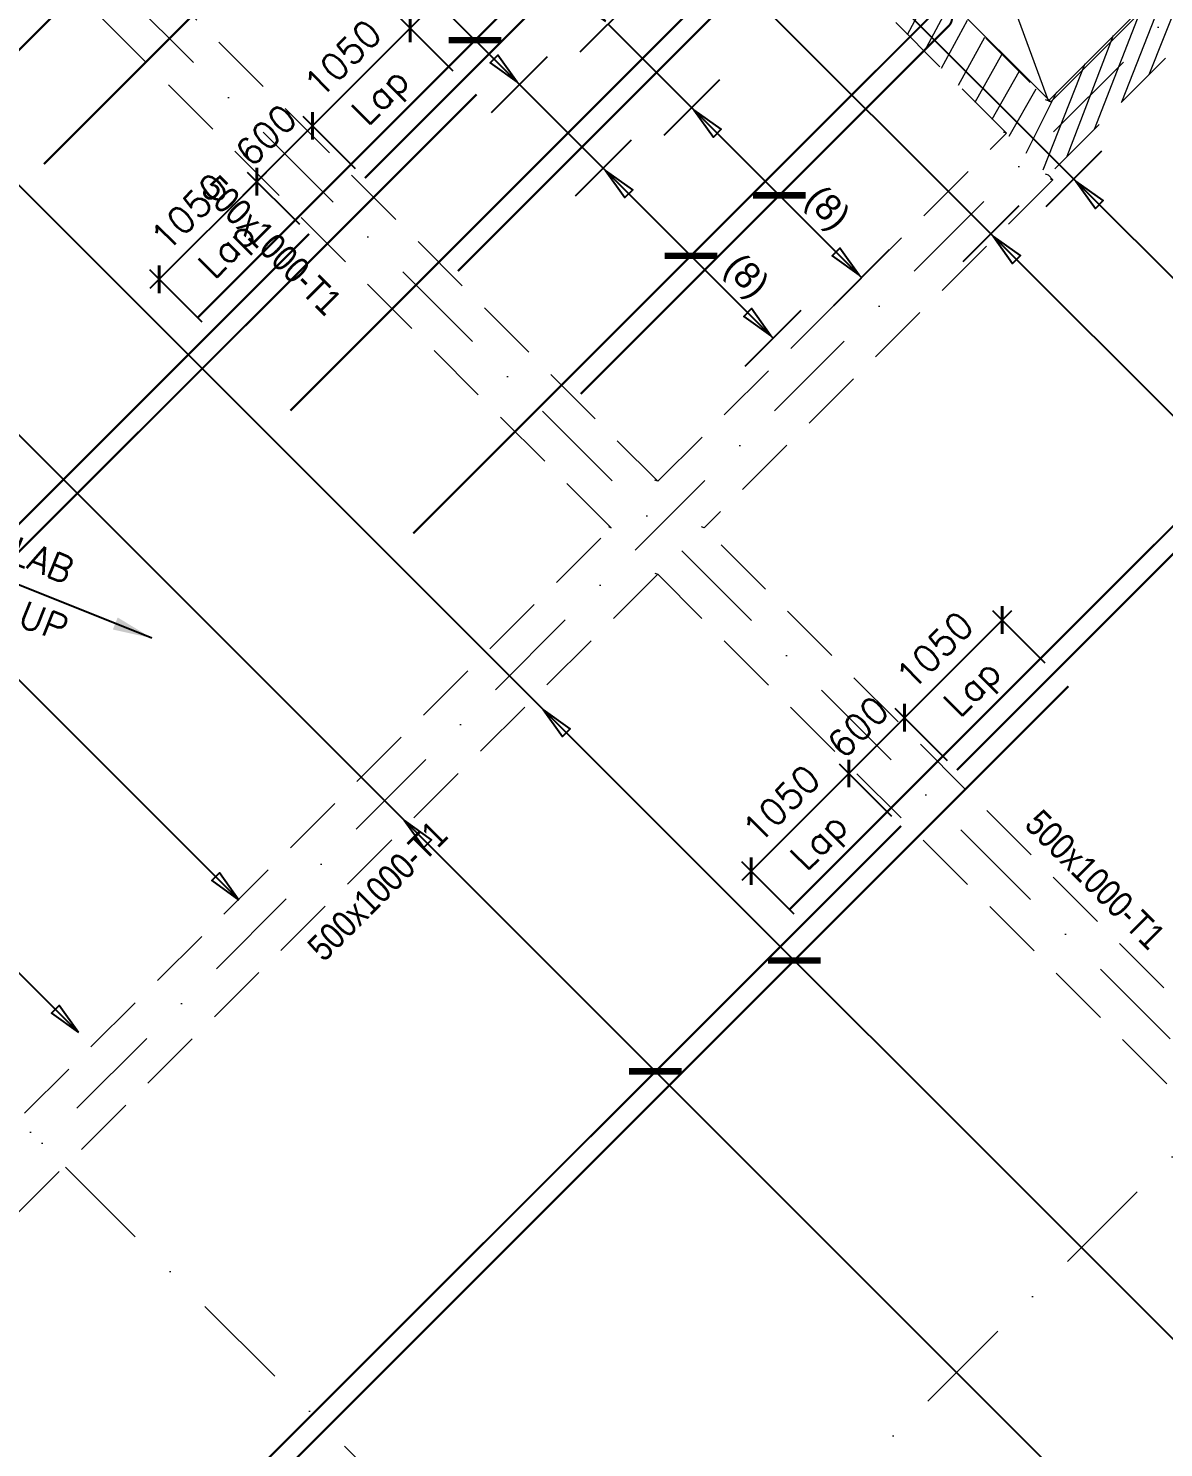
# Model space of a CAD drawing. Extents: x 660761725 to 1323371458, y 2734871439 to 5470067957.
# Drawn here: x 661301714 to 661310345, y 2735019684 to 2735030477 of the extents above; entities that cross this region are included whole.
import ezdxf

# ---------------------------------------------------------------- set-up
doc = ezdxf.new("R2010")
doc.units = 0
for name, pattern in [('AXES', [1.95, 1.2, -0.25, 0.25, -0.25]), ('Hidden', [714.375, 476.25, -238.125]), ('sbp_axis_short', [10, 5, -2.5, 0, -2.5])]:
    doc.linetypes.add(name, pattern=pattern)
doc.layers.add('A-DETL', color=5, linetype='Continuous', lineweight=9, true_color=0x0000ff)
for name, color, linetype, lineweight in [('A-FLOR-PATT', 7, 'Continuous', 15), ('A-ROOF', 7, 'Continuous', 15), ('I-WALL', 7, 'Continuous', 15), ('S-ARROW', 8, 'Continuous', 13), ('S-BEAM-IDEN', 2, 'Continuous', 9), ('S-GRID', 7, 'Continuous', 9)]:
    doc.layers.add(name, color=color, linetype=linetype, lineweight=lineweight)
for name, color, linetype in [('S-AXIS', 20, 'AXES'), ('S-RBAR-T16', 201, 'Continuous'), ('S-RBAR-T20', 10, 'Continuous'), ('S-RDIMO', 8, 'Continuous'), ('S-TXT', 3, 'Continuous')]:
    doc.layers.add(name, color=color, linetype=linetype)
doc.styles.add('Arial Narrow_1', font='ARIALN.TTF', dxfattribs={"height": 199.9999999999998})
doc.styles.add('ROMANS', font='romans.shx')
doc.dimstyles.new('S-DIMI-100', dxfattribs={"dimscale": 100, "dimtxt": 2, "dimasz": 1.5, "dimexe": 1, "dimexo": 1, "dimgap": 1, "dimtad": 1, "dimdec": 0, "dimzin": 12, "dimdsep": 46, "dimtxsty": 'ROMANS', "dimblk": 'ARCHTICK', "dimcen": 0.09, "dimdle": 1, "dimclrd": 8, "dimclre": 8, "dimclrt": 4, "dimadec": 0, "dimazin": 3, "dimtfac": 1, "dimtdec": 0, "dimtix": 1, "dimtmove": 1, "dimatfit": 3, "dimtolj": 1, "dimtzin": 0, "dimarcsym": 0})
doc.dimstyles.new('S-DIMI-20', dxfattribs={"dimscale": 20, "dimtxt": 2, "dimasz": 1.5, "dimexe": 1, "dimexo": 1, "dimgap": 1, "dimtad": 1, "dimdec": 0, "dimzin": 12, "dimdsep": 46, "dimtxsty": 'ROMANS', "dimblk": 'ARCHTICK', "dimcen": 0.09, "dimdle": 1, "dimclrd": 8, "dimclre": 8, "dimclrt": 4, "dimadec": 0, "dimazin": 3, "dimtfac": 1, "dimtdec": 0, "dimtix": 1, "dimtmove": 1, "dimatfit": 3, "dimtolj": 1, "dimtzin": 0, "dimarcsym": 0})
pattern_1 = [(74.99999999999999, (0, 0), (-153.3407249233896, 41.08752341002518), [])]

# ---------------------------------------------------------------- blocks, each defined once
blk = doc.blocks.new('I am… All Range.')
at = {"layer": 'S-GRID', "color": 8, "linetype": 'sbp_axis_short', "lineweight": 13, "ltscale": 150}
for p, q in [((662622712.44625, 2734514326.959595), (662688816.0170653, 2734580430.53041)), ((662627061.1529542, 2734509978.252891), (662693164.7237693, 2734576081.823706)), ((662614582.3962799, 2734539780.647099), (662643202.2889504, 2734511160.754429)), ((662609895.5820874, 2734535093.832907), (662638515.474758, 2734506473.940236))]:
    blk.add_line(p, q, dxfattribs=at)
blk = doc.blocks.new('_ARCHTICK')
at = {"color": 0, "linetype": 'ByBlock', "const_width": 0.15}
blk.add_lwpolyline([(-0.5, -0.5), (0.5, 0.5)], dxfattribs=at)
blk = doc.blocks.new('*D150')
at = {"layer": 'S-RBAR-T16', "color": 8, "lineweight": -2, "transparency": 16777216}
for p, q in [((661304687.8129154, 2735030548.542623), (661303803.9292151, 2735029664.659369)), ((661304944.1897466, 2735030150.74427), (661304546.3915592, 2735030548.542659)), ((661304201.7276263, 2735029408.282149), (661303803.9292508, 2735029806.080726))]:
    blk.add_line(p, q, dxfattribs=at)
at = {"layer": 'S-RBAR-T16', "color": 8, "lineweight": -2, "transparency": 16777216, "xscale": 150, "yscale": 150, "zscale": 150}
for p, rotation in [((661304617.1022195, 2735030477.831963), 44.99998551098049), ((661303874.639911, 2735029735.37003), 224.9999855109805)]:
    blk.add_blockref('_ARCHTICK', p, dxfattribs=dict(at, rotation=rotation))
at = {"layer": 'S-RBAR-T16', "color": 4, "transparency": 16777216, "char_height": 200, "attachment_point": 5, "rotation": 44.999985510980515, "style": 'ROMANS'}
for s, insert in [('\\A1;1050', (661304104.4497448, 2735030248.022388)), ('\\A1;Lap', (661304410.8626058, 2735029941.609372))]:
    blk.add_mtext(s, dxfattribs=dict(at, insert=insert))
blk = doc.blocks.new('*D151')
at = {"layer": 'S-RBAR-T16', "color": 8, "lineweight": -2, "transparency": 16777216}
for p, q in [((661303521.0867276, 2735029381.816433), (661302637.203027, 2735028497.93318)), ((661303777.4635588, 2735028984.01808), (661303379.6653714, 2735029381.816469)), ((661303035.0014383, 2735028241.555959), (661302637.2030628, 2735028639.354536))]:
    blk.add_line(p, q, dxfattribs=at)
at = {"layer": 'S-RBAR-T16', "color": 8, "lineweight": -2, "transparency": 16777216, "xscale": 150, "yscale": 150, "zscale": 150}
for p, rotation in [((661303450.3760316, 2735029311.105773), 44.99998551098049), ((661302707.913723, 2735028568.64384), 224.9999855109805)]:
    blk.add_blockref('_ARCHTICK', p, dxfattribs=dict(at, rotation=rotation))
at = {"layer": 'S-RBAR-T16', "color": 4, "transparency": 16777216, "char_height": 200, "attachment_point": 5, "rotation": 44.999985510980515, "style": 'ROMANS'}
for s, insert in [('\\A1;1050', (661302937.7235572, 2735029081.296199)), ('\\A1;Lap', (661303244.1364182, 2735028774.883182))]:
    blk.add_mtext(s, dxfattribs=dict(at, insert=insert))
blk = doc.blocks.new('*D152')
at = {"layer": 'S-RBAR-T16', "color": 8, "lineweight": -2, "transparency": 16777216}
for p, q in [((661304201.7276263, 2735029408.282149), (661303803.9293584, 2735029806.080618)), ((661303874.6400186, 2735029735.369922), (661303980.7060627, 2735029841.435913)), ((661303874.6400186, 2735029735.369922), (661303450.3758432, 2735029311.105961)), ((661303450.3758432, 2735029311.105961), (661303344.3097993, 2735029205.039971)), ((661303777.4635588, 2735028984.01808), (661303379.665183, 2735029381.816658))]:
    blk.add_line(p, q, dxfattribs=at)
at = {"layer": 'S-RBAR-T16', "color": 8, "lineweight": -2, "transparency": 16777216, "xscale": 150, "yscale": 150, "zscale": 150}
for p, rotation in [((661303874.6400186, 2735029735.369922), 224.9999855109805), ((661303450.3758432, 2735029311.105961), 44.99998551098052)]:
    blk.add_blockref('_ARCHTICK', p, dxfattribs=dict(at, rotation=rotation))
at = {"layer": 'S-RBAR-T16', "color": 4, "transparency": 16777216, "insert": (661303521.0866107, 2735029664.659334), "char_height": 200, "attachment_point": 5, "rotation": 44.999985510980515, "style": 'ROMANS'}
blk.add_mtext('\\A1;600', dxfattribs=at)
blk = doc.blocks.new('*D153')
at = {"layer": 'S-RBAR-T16', "color": 8, "lineweight": -2, "transparency": 16777216}
for p, q in [((661309188.8014702, 2735026047.551579), (661308304.9177703, 2735025163.668325)), ((661309445.1783012, 2735025649.753226), (661309047.380114, 2735026047.551614)), ((661308702.7161813, 2735024907.291105), (661308304.917806, 2735025305.089682))]:
    blk.add_line(p, q, dxfattribs=at)
at = {"layer": 'S-RBAR-T16', "color": 8, "lineweight": -2, "transparency": 16777216, "xscale": 150, "yscale": 150, "zscale": 150}
for p, rotation in [((661309118.0907742, 2735025976.840919), 44.99998551098074), ((661308375.6284662, 2735025234.378986), 224.9999855109808)]:
    blk.add_blockref('_ARCHTICK', p, dxfattribs=dict(at, rotation=rotation))
at = {"layer": 'S-RBAR-T16', "color": 4, "transparency": 16777216, "char_height": 200, "attachment_point": 5, "rotation": 44.999985510980764, "style": 'ROMANS'}
for s, insert in [('\\A1;1050', (661308605.4382998, 2735025747.031344)), ('\\A1;Lap', (661308911.8511608, 2735025440.618328))]:
    blk.add_mtext(s, dxfattribs=dict(at, insert=insert))
blk = doc.blocks.new('*D154')
at = {"layer": 'S-RBAR-T16', "color": 8, "lineweight": -2, "transparency": 16777216}
for p, q in [((661308022.0752827, 2735024880.825389), (661307138.1915821, 2735023996.942136)), ((661308278.4521139, 2735024483.027037), (661307880.6539265, 2735024880.825425)), ((661307535.9899933, 2735023740.564915), (661307138.1916178, 2735024138.363492))]:
    blk.add_line(p, q, dxfattribs=at)
at = {"layer": 'S-RBAR-T16', "color": 8, "lineweight": -2, "transparency": 16777216, "xscale": 150, "yscale": 150, "zscale": 150}
for p, rotation in [((661307951.3645867, 2735024810.114729), 44.99998551098074), ((661307208.9022781, 2735024067.652796), 224.9999855109808)]:
    blk.add_blockref('_ARCHTICK', p, dxfattribs=dict(at, rotation=rotation))
at = {"layer": 'S-RBAR-T16', "color": 4, "transparency": 16777216, "char_height": 200, "attachment_point": 5, "rotation": 44.999985510980764, "style": 'ROMANS'}
for s, insert in [('\\A1;1050', (661307438.7121121, 2735024580.305155)), ('\\A1;Lap', (661307745.124973, 2735024273.892138))]:
    blk.add_mtext(s, dxfattribs=dict(at, insert=insert))
blk = doc.blocks.new('*D155')
at = {"layer": 'S-RBAR-T16', "color": 8, "lineweight": -2, "transparency": 16777216}
for p, q in [((661308375.6285735, 2735025234.378879), (661308481.6946174, 2735025340.444869)), ((661308375.6285735, 2735025234.378879), (661307951.3643981, 2735024810.114918)), ((661308702.7161813, 2735024907.291105), (661308304.9179133, 2735025305.089575)), ((661307951.3643981, 2735024810.114918), (661307845.2983543, 2735024704.048928)), ((661308278.4521139, 2735024483.027037), (661307880.6537379, 2735024880.825614))]:
    blk.add_line(p, q, dxfattribs=at)
at = {"layer": 'S-RBAR-T16', "color": 8, "lineweight": -2, "transparency": 16777216, "xscale": 150, "yscale": 150, "zscale": 150}
for p, rotation in [((661308375.6285735, 2735025234.378879), 224.9999855109808), ((661307951.3643981, 2735024810.114918), 44.99998551098076)]:
    blk.add_blockref('_ARCHTICK', p, dxfattribs=dict(at, rotation=rotation))
at = {"layer": 'S-RBAR-T16', "color": 4, "transparency": 16777216, "insert": (661308022.0751653, 2735025163.66829), "char_height": 200, "attachment_point": 5, "rotation": 44.999985510980764, "style": 'ROMANS'}
blk.add_mtext('\\A1;600', dxfattribs=at)
blk = doc.blocks.new('CADF_02')
at = {"color": 0}
blk.add_lwpolyline([(0, 0), (2.5, -0.4166666679084301), (2.5, 0.4166666679084301)], close=True, dxfattribs=at)
blk = doc.blocks.new('cadf_04')
at = {"color": 8, "const_width": 0.5000000000000002}
blk.add_lwpolyline([(1.414213560521603, 1.414213564246893), (-1.414213556796312, -1.414213556796312)], dxfattribs=at)
blk = doc.blocks.new('cadf_03')
at = {"color": 8}
blk.add_lwpolyline([(-3.725290298461914e-09, 2.99999999627471), (3.725290298461914e-09, -3.000000007450581)], dxfattribs=at)
blk.add_blockref('CADF_02', (0.2513523101806641, 0), dxfattribs=at)
blk = doc.blocks.new('I am… Atomic.')
at = {"layer": 'A-FLOR-PATT', "transparency": 33554600}
h = blk.add_hatch(dxfattribs=at)
h.set_pattern_fill('ANSI31', color=8, scale=50, angle=30, style=0)
h.set_pattern_definition(pattern_1)
edge = h.paths.add_edge_path()
edge.add_line((662389967.6433319, 2734579123.010657), (662390007.8012236, 2734579503.468677))
edge.add_line((662390178.8400514, 2734578972.951882), (662393574.2351673, 2734576558.543434))
edge.add_line((662390389.9110394, 2734578822.862847), (662389967.7690635, 2734579123.040917))
edge.add_line((662401600.1085552, 2734571260.373601), (662390007.8012234, 2734579503.468677))
edge.add_line((662401045.2346829, 2734570742.112331), (662400996.5411683, 2734571280.666277))
edge.add_line((662400996.5411683, 2734571280.666277), (662391834.41239, 2734577795.702194))
edge.add_line((662401631.7932035, 2734570909.939), (662401600.1085552, 2734571260.373601))
edge.add_line((662398386.0115408, 2734568087.393885), (662401045.2346829, 2734570742.112331))
edge.add_line((662378065.801715, 2734545768.423274), (662383150.2610395, 2734551353.010825))
edge.add_line((662383150.2610395, 2734551353.010825), (662388234.7203641, 2734556937.598375))
edge.add_line((662388234.7203641, 2734556937.598375), (662393319.1796887, 2734562522.185926))
edge.add_line((662393319.1796887, 2734562522.185926), (662398403.6390133, 2734568106.773477))
edge.add_line((662377177.0145457, 2734544792.211362), (662378389.7704264, 2734546124.258873))
edge.add_line((662345219.5168241, 2734509691.243385), (662350637.7770958, 2734515642.46591))
edge.add_line((662350637.7770958, 2734515642.46591), (662356056.0373675, 2734521593.688435))
edge.add_line((662356056.0373675, 2734521593.688435), (662361474.2976393, 2734527544.91096))
edge.add_line((662361474.2976393, 2734527544.91096), (662366892.5579109, 2734533496.133485))
edge.add_line((662366892.5579109, 2734533496.133485), (662372310.8181826, 2734539447.35601))
edge.add_line((662372310.8181826, 2734539447.35601), (662377729.0784543, 2734545398.578536))
edge.add_line((662345267.5598451, 2734509156.384884), (662400082.3408674, 2734569362.972085))
edge.add_line((662401418.6805061, 2734570690.601139), (662400941.3227103, 2734570214.051982))
edge.add_line((662400082.3408674, 2734569362.972085), (662401631.7932035, 2734570909.939))
h = blk.add_hatch(dxfattribs=at)
h.set_pattern_fill('ANSI31', color=8, scale=50, angle=30, style=0)
h.set_pattern_definition(pattern_1)
edge = h.paths.add_edge_path()
edge.add_line((662345468.2720397, 2734510142.524049), (662345661.1307589, 2734509588.669044))
edge.add_line((662345219.5168241, 2734509691.243385), (662350637.7770958, 2734515642.46591))
edge.add_line((662350637.7770958, 2734515642.46591), (662356056.0373675, 2734521593.688435))
edge.add_line((662356056.0373675, 2734521593.688435), (662361474.2976393, 2734527544.91096))
edge.add_line((662361474.2976393, 2734527544.91096), (662366892.5579109, 2734533496.133485))
edge.add_line((662366892.5579109, 2734533496.133485), (662372310.8181826, 2734539447.35601))
edge.add_line((662372310.8181826, 2734539447.35601), (662377729.0784543, 2734545398.578536))
edge.add_line((662345267.5598451, 2734509156.384884), (662400082.3408674, 2734569362.972085))
h = blk.add_hatch(dxfattribs=at)
h.set_pattern_fill('ANSI31', color=8, scale=50, angle=30, style=0)
h.set_pattern_definition(pattern_1)
h.paths.add_polyline_path([(662350481.6833518, 2734529010.615821), (662347130.08703, 2734525664.697063), (662342140.050475, 2734530654.737032), (662345491.6468021, 2734534000.65579)])
h.paths.add_polyline_path([(662342706.3069187, 2734530654.268376), (662345491.6356469, 2734533434.878781), (662349911.8950287, 2734529014.616375), (662347128.9243566, 2734526231.647893)], flags=16)
h = blk.add_hatch(dxfattribs=at)
h.set_pattern_fill('ANSI31', color=8, scale=50, angle=30, style=0)
h.set_pattern_definition(pattern_1)
edge = h.paths.add_edge_path()
edge.add_line((662326312.3910785, 2734528417.846987), (662333102.7430063, 2734521695.273901))
edge.add_line((662325865.2845687, 2734528370.671522), (662344964.0169713, 2734509462.575772))
edge.add_line((662336968.3324986, 2734517868.269328), (662339133.8364366, 2734515724.380668))
edge.add_line((662332502.0842122, 2734522289.937136), (662334515.7142464, 2734520296.40643))
edge.add_line((662333458.4230682, 2734521343.144109), (662337828.6853824, 2734517016.504176))
edge.add_line((662338184.3654449, 2734516664.374383), (662344781.0343132, 2734510133.551082))
edge.add_line((662344781.0343132, 2734510133.551082), (662344829.7545922, 2734510084.405783))
edge.add_line((662344829.7545922, 2734510084.405783), (662344878.4748713, 2734510035.260483))
edge.add_line((662344878.4748713, 2734510035.260483), (662344927.1951503, 2734509986.115183))
edge.add_line((662344927.1951503, 2734509986.115183), (662344975.9154292, 2734509936.969883))
edge.add_line((662344975.9154292, 2734509936.969883), (662345024.6357082, 2734509887.824584))
edge.add_line((662345024.6357082, 2734509887.824584), (662345073.3559872, 2734509838.679284))
edge.add_line((662345073.3559872, 2734509838.679284), (662345122.0762662, 2734509789.533985))
edge.add_line((662345122.0762662, 2734509789.533985), (662345170.7965451, 2734509740.388685))
edge.add_line((662345170.7965451, 2734509740.388685), (662345219.5168241, 2734509691.243385))
edge.add_line((662344964.0169713, 2734509462.575772), (662345267.5598451, 2734509156.384884))
edge.add_line((662345267.5598451, 2734509156.384884), (662345219.5168241, 2734509691.243385))
edge = h.paths.add_edge_path()
edge.add_line((662345219.5168241, 2734509691.243385), (662345513.1205869, 2734510013.727216))
edge.add_line((662345468.2720397, 2734510142.524049), (662345661.1307589, 2734509588.669044))
edge.add_line((662345267.5598451, 2734509156.384884), (662345661.1307589, 2734509588.669044))
edge = h.paths.add_edge_path()
edge.add_line((662325865.2845687, 2734528370.671522), (662326389.6555356, 2734528894.154181))
edge.add_line((662326389.6555356, 2734528894.154181), (662326589.2420617, 2734528694.228972))
edge.add_line((662326589.2420617, 2734528694.228972), (662326314.0211399, 2734528416.233197))
at = {"layer": 'A-DETL', "color": 8, "linetype": 'Hidden', "lineweight": 9}
for p, q in [((662339813.2130263, 2734527687.174438), (662344159.8036484, 2734523336.897595)), ((662345643.7043407, 2734527716.869016), (662347130.098179, 2734526230.474077)), ((662345643.704299, 2734527716.868974), (662347130.0981791, 2734526230.474077)), ((662346811.0908083, 2734525983.693503), (662345289.7898604, 2734527504.995492)), ((662343805.8863698, 2734522983.579849), (662339459.2958959, 2734527333.856544)), ((662348021.4752218, 2734526554.575255), (662347130.0870286, 2734525664.697064)), ((662347130.0981791, 2734526230.474077), (662347109.1362193, 2734526238.872655)), ((662347130.098179, 2734526230.474077), (662347135.4551669, 2734526235.82199)), ((662347130.0981847, 2734526230.474071), (662347135.4551735, 2734526235.821985)), ((662347130.098179, 2734526230.474077), (662347147.9592552, 2734526223.317892)), ((662344159.8036484, 2734523336.897595), (662346811.0908083, 2734525983.693503)), ((662346811.0908083, 2734525983.693503), (662346790.1287423, 2734525992.092124)), ((662347164.9941097, 2734525629.789959), (662344513.5569398, 2734522982.844296)), ((662347130.0870286, 2734525664.697064), (662347109.1249089, 2734525673.095707)), ((662347164.9941097, 2734525629.789959), (662347130.0870286, 2734525664.697064)), ((662347144.0319842, 2734525638.188604), (662347164.9941097, 2734525629.789959)), ((662344159.8036484, 2734523336.897595), (662344138.8405377, 2734523345.296635)), ((662337828.6853824, 2734517016.504176), (662343805.8863698, 2734522983.579849)), ((662343784.9231197, 2734522991.978944), (662343805.8863698, 2734522983.579849)), ((662344513.5569398, 2734522982.844296), (662344492.5937694, 2734522991.243359)), ((662351037.8658978, 2734516453.002254), (662344513.5569398, 2734522982.844296)), ((662344159.6396613, 2734522629.526549), (662338184.3654449, 2734516664.374383)), ((662344138.6763514, 2734522637.925669), (662344159.6396613, 2734522629.526549)), ((662344159.6396613, 2734522629.526549), (662350684.0984387, 2734516099.534561))]:
    blk.add_line(p, q, dxfattribs=at)
at = {"layer": 'A-ROOF', "color": 8, "lineweight": 13}
for p, q in [((662347148.076314, 2734526223.270991), (662345661.6824757, 2734527709.665931)), ((662347135.4902757, 2734526235.857039), (662347809.6193115, 2734526908.844077)), ((662347827.5974464, 2734526901.640992), (662347148.076314, 2734526223.270991))]:
    blk.add_line(p, q, dxfattribs=at)
at = {"layer": 'I-WALL', "color": 8, "lineweight": 13}
for p, q in [((662347130.0981872, 2734526230.474073), (662346341.2036034, 2734528388.035919)), ((662347135.4902813, 2734526235.857033), (662347809.619302, 2734526908.844087))]:
    blk.add_line(p, q, dxfattribs=at)
at = {"layer": 'S-BEAM-IDEN', "color": 8, "width": 1699.577499999999, "attachment_point": 1, "style": 'Arial Narrow_1'}
for insert, char_height, rotation in [((662340819.2373961, 2734525681.006835), 199.9999999999999, 314.9757148259339), ((662347080.5751344, 2734520856.553458), 199.9999999999999, 314.9757148259339), ((662341480.4245633, 2734519816.410211), 199.9999999999998, 44.99999999999983)]:
    blk.add_mtext('500x1000-T1', dxfattribs=dict(at, insert=insert, char_height=char_height, rotation=rotation))
at = {"layer": 'S-TXT', "char_height": 200, "attachment_point": 1, "rotation": 338.1823885034527, "style": 'ROMANS'}
for s, insert in [('400 THK. ROOF SLAB', (662337064.5131357, 2734523810.71699)), ('5% SLOPE UP', (662337964.3353955, 2734522990.865582))]:
    blk.add_mtext(s, dxfattribs=dict(at, insert=insert))
at = {"layer": 'S-ARROW'}
blk.add_leader([(662340314.0988379, 2734522144.040179), (662336955.9103475, 2734523488.417249)], dimstyle='S-DIMI-20', override={"dimasz": 15, "dimgap": 1, "dimtad": 0}, dxfattribs=at)

msp = doc.modelspace()

# ---------------------------------------------------------------- linework, layer by layer
at = {"layer": 'S-RBAR-T20', "const_width": 16}
for points in [[(661301832.2502028, 2735029444.140823), (661307197.7671443, 2735034809.657464, 0.4142135623730951), (661307197.7671478, 2735034932.34049), (661307034.0719326, 2735035096.035715)], [(661302999.9330553, 2735028276.6253), (661306964.808434, 2735032241.500456, 0.4142135623730951), (661306964.8084376, 2735032364.183482), (661306801.1132225, 2735032527.878707)], [(661304272.4387356, 2735029337.571943), (661307070.5879198, 2735032135.72097, 0.4142135623730951), (661307070.5879234, 2735032258.403996), (661306906.8927083, 2735032422.099221)], [(661304640.5341426, 2735026636.024122), (661308605.4095213, 2735030600.899278, 0.4142135623730951), (661308605.4095249, 2735030723.582304), (661308441.7143098, 2735030887.277529)], [(661305913.0398229, 2735027696.970766), (661308711.1890072, 2735030495.119792, 0.4142135623730951), (661308711.1890107, 2735030617.802819), (661308547.4937956, 2735030781.498044)], [(661297562.9945971, 2735022866.642689), (661297726.6898122, 2735022702.947464, 0.4142135623730951), (661297849.3728387, 2735022702.947461), (661305120.6798888, 2735029974.254086)], [(661297456.6960138, 2735022971.903076), (661297620.3912288, 2735022808.207851, 0.4142135623730951), (661297743.0742553, 2735022808.207847), (661303848.1742089, 2735028913.307443)], [(661302086.0723983, 2735018387.740888), (661302249.7676134, 2735018224.045663, 0.4142135623730951), (661302372.45064, 2735018224.04566), (661309621.6683464, 2735025473.262944)], [(661301979.7738147, 2735018493.001275), (661302143.4690298, 2735018329.30605, 0.4142135623730951), (661302266.1520563, 2735018329.306046), (661308349.1626666, 2735024412.316302)]]:
    msp.add_lwpolyline(points, format="xyb", dxfattribs=at)
for points in [[(661301303.9231544, 2735029972.638542), (661305935.9560469, 2735034604.671174)], [(661304979.0767914, 2735028630.931718), (661309611.1096836, 2735033262.964349)], [(661303706.5711111, 2735027569.985075), (661308338.6040039, 2735032202.017707)], [(661308773.4273422, 2735024836.580952), (661313405.4602344, 2735029468.613584)], [(661307500.9216619, 2735023775.634309), (661312132.9545547, 2735028407.666941)]]:
    msp.add_lwpolyline(points, dxfattribs=at)
at = {"layer": 'S-RDIMO'}
for p, q in [((661305627.3070099, 2735025297.686525), (661286191.9310558, 2735044733.06362)), ((661304572.2501404, 2735024454.18868), (661285242.6536673, 2735043783.786287)), ((661305448.0692332, 2735030049.81874), (661304208.307079, 2735031289.580963)), ((661309661.2281766, 2735029331.607461), (661307725.5867262, 2735031267.249027)), ((661309031.9209256, 2735028913.85921), (661307096.2794747, 2735030849.500777)), ((661306756.6857225, 2735029874.084022), (661306120.2896374, 2735030510.480142)), ((661306084.4653183, 2735029413.422621), (661305448.0692334, 2735030049.818741)), ((661308048.9212302, 2735028581.848442), (661306756.6857225, 2735029874.084022)), ((661307376.7008259, 2735028121.187041), (661306084.4653183, 2735029413.422621)), ((661316150.6761805, 2735022842.15909), (661309661.2281768, 2735029331.607461)), ((661315521.3689255, 2735022424.410836), (661309031.9209256, 2735028913.85921)), ((661303312.3033102, 2735023851.228699), (661299092.2789414, 2735028071.253314)), ((661302095.1912253, 2735022839.677746), (661297872.1679053, 2735027062.701314)), ((661312328.8870363, 2735018596.106107), (661305627.3070099, 2735025297.686525)), ((661311273.8301666, 2735017752.608263), (661304572.2501405, 2735024454.18868))]:
    msp.add_line(p, q, dxfattribs=at)

# ---------------------------------------------------------------- block references
at = {"layer": 'S-AXIS'}
for name, p in [('I am… All Range.', (-1324871.764261603, 503695.4297404289)), ('I am… Atomic.', (-1037661.144730687, 503695.4297404289))]:
    msp.add_blockref(name, p, dxfattribs=at)
at = {"layer": 'S-RDIMO'}
for name, p, xscale, yscale, zscale, rotation in [('cadf_03', (661306120.2896371, 2735030510.480141), 100, 100, 100, 134.9999984326116), ('cadf_04', (661305110.597933, 2735030387.290059), 100, 100, 100, 134.9999984629127), ('cadf_03', (661305448.0692331, 2735030049.81874), 100, 100, 100, 134.9999984215931), ('cadf_03', (661306756.6857225, 2735029874.084022), 100, 100, 100, 314.9999983720473), ('cadf_03', (661306084.4653183, 2735029413.422621), 100, 100, 100, 314.9999983958324), ('cadf_03', (661309661.2281766, 2735029331.607461), 99.99999999999996, 99.99999999999996, 99.99999999999996, 314.9999983706986), ('cadf_04', (661307423.4194239, 2735029207.350282), 99.99999999999996, 99.99999999999996, 99.99999999999996, 134.9999983773329), ('cadf_03', (661309031.9209256, 2735028913.85921), 100, 100, 100, 314.9999983187182), ('cadf_03', (661308048.92123, 2735028581.848441), 100, 100, 100, 134.9999983720473), ('cadf_04', (661306751.1990201, 2735028746.688881), 100, 100, 100, 134.9999983984752), ('cadf_03', (661307376.7008259, 2735028121.187041), 100, 100, 100, 134.9999983958324), ('CADF_02', (661305627.3070098, 2735025297.686525), 100, 100, 100, 314.999998325979), ('CADF_02', (661304572.2501404, 2735024454.18868), 100, 100, 100, 314.9999983285271), ('CADF_02', (661303315.3022618, 2735023848.229747), 100, 100, 100, 134.9999983349181), ('cadf_04', (661307536.6993521, 2735023388.294071), 100, 100, 100, 134.9999983205266), ('CADF_02', (661302095.1912253, 2735022839.677746), 100, 100, 100, 134.9999983195531), ('cadf_04', (661306481.6424826, 2735022544.796227), 100, 100, 100, 134.9999983348351)]:
    msp.add_blockref(name, p, dxfattribs=dict(at, xscale=xscale, yscale=yscale, zscale=zscale, rotation=rotation))

# ---------------------------------------------------------------- texts
for rotation, p in [(314.999998387904, (661307610.0644745, 2735029162.126581)), (314.9999983958324, (661306994.4646846, 2735028644.844563))]:
    msp.add_text('(8)', height=200, rotation=rotation, dxfattribs=at).set_placement(p)

# ---------------------------------------------------------------- dimensions: what is measured, and where the dimension line sits
at = {"layer": 'S-RBAR-T16'}
for base, p1, p2, angle, picture, middle in [((661303874.639911, 2735029735.37003), (661305014.9004067, 2735030080.033574), (661304272.4382867, 2735029337.571454), 44.99998551098052, '*D150', (661304245.8710653, 2735030106.600996)), ((661302707.913723, 2735028568.64384), (661303848.174219, 2735028913.307384), (661303105.712099, 2735028170.845263), 44.99998551098052, '*D151', (661303079.1448777, 2735028939.874806)), ((661308375.6284662, 2735025234.378986), (661309515.8889616, 2735025579.04253), (661308773.4268415, 2735024836.58041), 44.99998551098076, '*D153', (661308746.8596202, 2735025605.609952)), ((661307208.9022781, 2735024067.652796), (661308349.1627738, 2735024412.31634), (661307606.7006538, 2735023669.854219), 44.99998551098076, '*D154', (661307580.1334325, 2735024438.883762))]:
    dim = msp.add_linear_dim(base=base, p1=p1, p2=p2, angle=angle, text='<>\\XLap', dimstyle='S-DIMI-100', dxfattribs=at)
    dim.commit()
    dim.dimension.update_dxf_attribs({"geometry": picture, "text_midpoint": middle})
for base, p1, p2, angle, picture, middle in [((661303450.3758432, 2735029311.105961), (661304272.4382867, 2735029337.571454), (661303848.174219, 2735028913.307384), 44.99998551098052, '*D152', (661303521.0866107, 2735029664.659334)), ((661307951.3643981, 2735024810.114918), (661308773.4268415, 2735024836.58041), (661308349.1627738, 2735024412.31634), 44.99998551098076, '*D155', (661308022.0751653, 2735025163.66829))]:
    dim = msp.add_linear_dim(base=base, p1=p1, p2=p2, angle=angle, dimstyle='S-DIMI-100', dxfattribs=at)
    dim.commit()
    dim.dimension.update_dxf_attribs({"geometry": picture, "text_midpoint": middle})

doc.saveas('drawing.dxf')
